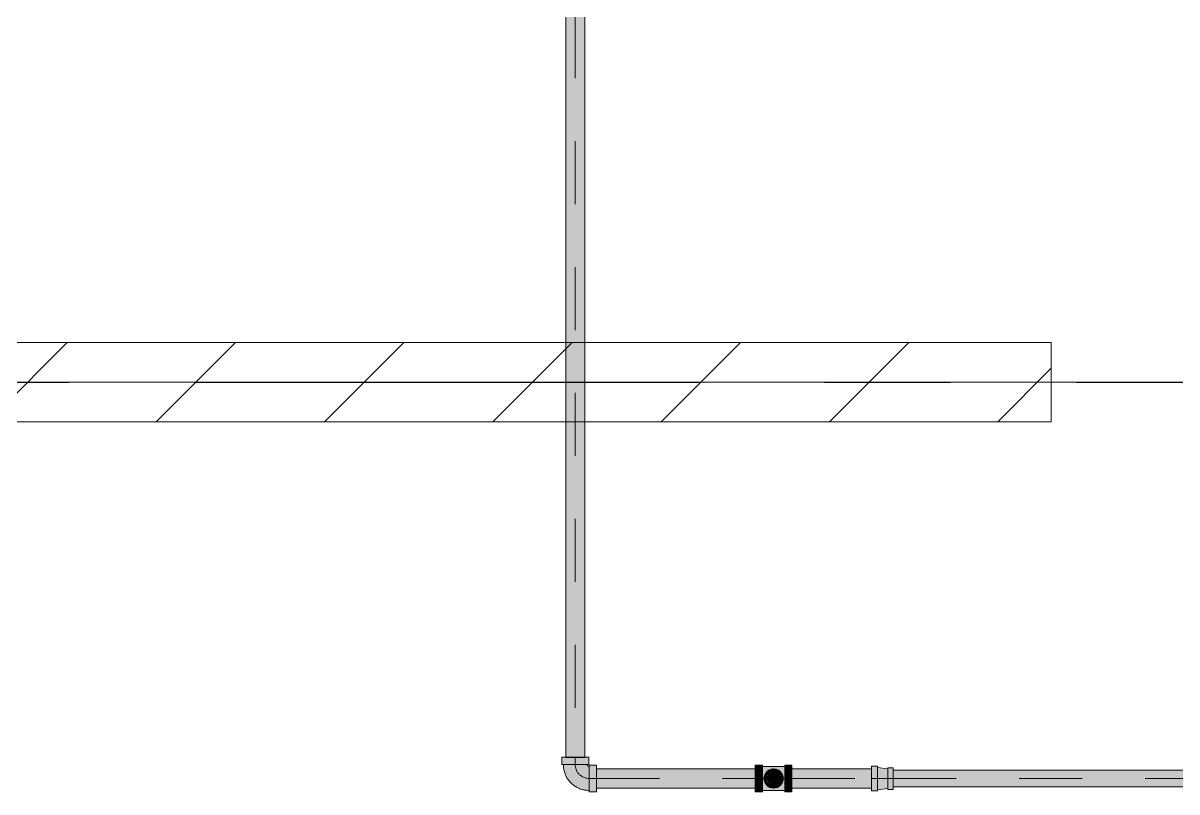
# Model space of a CAD drawing. Header units: millimetres. Extents: x -4000 to 187956, y -58990 to 162485.
# Drawn here: x 29858 to 32766, y 126416 to 128356 of the extents above; entities that cross this region are included whole.
import ezdxf

# ---------------------------------------------------------------- set-up
doc = ezdxf.new("R2010")
doc.units = ezdxf.units.MM
for name, pattern in [('Dash 1_16_', [317.5, 158.75, -158.75]), ('Grid Line', [2222.5, 1270, -317.5, 317.5, -317.5]), ('Grid Line 12_5mm', [2150, 1250, -300, 300, -300])]:
    doc.linetypes.add(name, pattern=pattern)
for name, color, linetype, lineweight in [('A-WALL', 113, 'Continuous', 13), ('A-WALL-PATT', 111, 'Continuous', 13), ('F-SPRN', 3, 'Continuous', 9), ('P-PIPE', 3, 'Continuous', 9), ('P-PIPE-CNTR', 3, 'Continuous', 9), ('S-GRID', 1, 'Continuous', 30)]:
    doc.layers.add(name, color=color, linetype=linetype, lineweight=lineweight)

# ---------------------------------------------------------------- blocks, each defined once
blk = doc.blocks.new('CMF2_NHAXUONG_A_rvt-1-FFS - TANG 1')
at = {"layer": 'A-WALL-PATT', "lineweight": 9}
h = blk.add_hatch(dxfattribs=at)
h.set_pattern_fill('FP_12', color=250, style=0, pattern_type=2)
h.set_pattern_definition([(45, (0, 0), (-212.13203, 212.13203), [])])
h.paths.add_polyline_path([(27766.1, 127349.9), (32449.8, 127349.9), (32449.8, 127549.9), (23549.8, 127549.9), (23549.8, 127349.9), (25498.6, 127349.9)])
at = {"layer": 'A-WALL', "color": 50, "lineweight": 15}
for p, q in [((31225.9, 127549.9), (27550, 127549.9)), ((32449.8, 127549.9), (31274.1, 127549.9)), ((32449.8, 127349.9), (32449.8, 127549.9)), ((23549.8, 127349.9), (31225.9, 127349.9)), ((31274.1, 127349.9), (32449.8, 127349.9))]:
    blk.add_line(p, q, dxfattribs=at)
at = {"layer": 'A-WALL', "color": 35, "lineweight": 15}
for p, q in [((31225.9, 127549.9), (27550, 127549.9)), ((32449.8, 127549.9), (31274.1, 127549.9)), ((32449.8, 127549.9), (32449.8, 127349.9)), ((26949.8, 127349.9), (31225.9, 127349.9)), ((31274.1, 127349.9), (32449.8, 127349.9))]:
    blk.add_line(p, q, dxfattribs=at)
at = {"layer": 'A-WALL', "color": 14, "lineweight": 15}
for p, q in [((31229.1, 127549.9), (31227, 127549.9)), ((31232.9, 127549.9), (31229.6, 127549.9)), ((31237.9, 127549.9), (31233.6, 127549.9)), ((31243.8, 127549.9), (31238.7, 127549.9)), ((31250, 127549.9), (31244.6, 127549.9)), ((31256.2, 127549.9), (31250.8, 127549.9)), ((31262.1, 127549.9), (31257, 127549.9)), ((31267.1, 127549.9), (31262.7, 127549.9)), ((31270.9, 127549.9), (31267.6, 127549.9)), ((31273.3, 127549.9), (31271.2, 127549.9)), ((31226.9, 127349.9), (31229.1, 127349.9)), ((31229.5, 127349.9), (31232.9, 127349.9)), ((31233.5, 127349.9), (31237.9, 127349.9)), ((31238.5, 127349.9), (31243.8, 127349.9)), ((31244.4, 127349.9), (31250, 127349.9)), ((31250.6, 127349.9), (31256.2, 127349.9)), ((31256.8, 127349.9), (31262.1, 127349.9)), ((31262.6, 127349.9), (31267.1, 127349.9)), ((31267.5, 127349.9), (31270.9, 127349.9)), ((31271.1, 127349.9), (31273.3, 127349.9))]:
    blk.add_line(p, q, dxfattribs=at)
at = {"layer": 'A-WALL', "color": 15, "lineweight": 15}
for p, q in [((31229.1, 127549.9), (31227, 127549.9)), ((31232.9, 127549.9), (31229.6, 127549.9)), ((31237.9, 127549.9), (31233.6, 127549.9)), ((31243.8, 127549.9), (31238.7, 127549.9)), ((31250, 127549.9), (31244.6, 127549.9)), ((31256.2, 127549.9), (31250.8, 127549.9)), ((31262.1, 127549.9), (31257, 127549.9)), ((31267.1, 127549.9), (31262.7, 127549.9)), ((31270.9, 127549.9), (31267.6, 127549.9)), ((31273.3, 127549.9), (31271.2, 127549.9)), ((31226.9, 127349.9), (31229.1, 127349.9)), ((31229.5, 127349.9), (31232.9, 127349.9)), ((31233.5, 127349.9), (31237.9, 127349.9)), ((31238.5, 127349.9), (31243.8, 127349.9)), ((31244.4, 127349.9), (31250, 127349.9)), ((31250.6, 127349.9), (31256.2, 127349.9)), ((31256.8, 127349.9), (31262.1, 127349.9)), ((31262.6, 127349.9), (31267.1, 127349.9)), ((31267.5, 127349.9), (31270.9, 127349.9)), ((31271.1, 127349.9), (31273.3, 127349.9))]:
    blk.add_line(p, q, dxfattribs=at)
at = {"layer": 'S-GRID', "linetype": 'Grid Line 12_5mm', "lineweight": 9}
blk.add_line((-824.3, 127450), (183641.1, 127450), dxfattribs=at)
blk = doc.blocks.new('Steel_Elbow_Threaded_HoaPhat - Standard-4784886-FFS - TANG 1')
at = {"layer": 'P-PIPE', "lineweight": 13, "transparency": 33554534}
for points in [[(-35, -23.9), (-35, 33.8), (-53.5, 32.6), (-53.5, -33.8), (-35, -32.6), (-35, -29.3)], [(30, 35), (-30, 35), (-30.7, 30.7), (-35, 30), (-35, -30), (-21.1, -27.9), (-13.6, -25.7), (11, -11), (17.8, -2.1), (27.8, 20.9), (29.1, 27.8)], [(33.8, 53.4), (-33.8, 53.4), (-32.6, 35), (33.8, 35)], [(27.8, 20.9), (27.1, 20.4), (25, 10.1)]]:
    blk.add_hatch(color=1, dxfattribs=at).paths.add_polyline_path(points)
at = {"layer": 'P-PIPE', "color": 20, "lineweight": 13}
for p, q in [((-35, 33.8), (-53.5, 33.8)), ((-53.5, 33.8), (-53.5, -33.8)), ((-53.5, 33.8), (-53.5, 24.2)), ((-35, 30.2), (-35, 33.8)), ((-35, -33.8), (-35, 33.8)), ((-33.8, 53.4), (-33.8, 35)), ((-24.2, 53.4), (-33.8, 53.4)), ((33.8, 53.4), (-33.8, 53.4)), ((-33.8, 35), (33.8, 35)), ((-33.8, 35), (-32.6, 35)), ((-32.6, 35), (-30.2, 35)), ((-28.3, 35), (-23.9, 35)), ((-24.1, 35), (-28.2, 35)), ((-24.1, 35), (-28.2, 35)), ((-17.1, 53.4), (-23.4, 53.4)), ((-23.1, 35), (-16.9, 35)), ((23, 35), (-23, 35)), ((-15, 35), (-23, 35)), ((-8.7, 53.4), (-16.9, 53.4)), ((-16.9, 35), (-8.7, 35)), ((-5.2, 35), (-15, 35)), ((0, 53.4), (-8.7, 53.4)), ((-8.7, 35), (0, 35)), ((0, 35), (-5.2, 35)), ((8.7, 53.4), (0, 53.4)), ((0, 35), (8.7, 35)), ((5.2, 35), (0, 35)), ((15, 35), (5.2, 35)), ((16.9, 53.4), (8.7, 53.4)), ((8.7, 35), (16.9, 35)), ((23, 35), (15, 35)), ((16.9, 35), (23.1, 35)), ((23.4, 53.4), (17.1, 53.4)), ((23.9, 35), (28.3, 35)), ((28.2, 35), (24.1, 35)), ((28.2, 35), (24.1, 35)), ((33.8, 53.4), (24.2, 53.4)), ((30.2, 35), (33.8, 35)), ((33.8, 35), (33.8, 53.4)), ((-53.5, 23.4), (-53.5, 17.1)), ((-53.5, 16.9), (-53.5, 8.7)), ((-53.5, 8.7), (-53.5, 0)), ((-35, 23.9), (-35, 28.3)), ((-35, 28.2), (-35, 24.1)), ((-35, 28.2), (-35, 24.1)), ((-35, 16.9), (-35, 23.1)), ((-35, 23), (-35, -15)), ((-35, 23), (-35, 15)), ((-35, 8.7), (-35, 16.9)), ((-35, 15), (-35, 5.2)), ((-35, 0), (-35, 8.7)), ((-35, 5.2), (-35, 0)), ((-53.5, 0), (-53.5, -8.7)), ((-53.5, -8.7), (-53.5, -16.9)), ((-53.5, -17.1), (-53.5, -23.4)), ((-53.5, -24.2), (-53.5, -33.8)), ((-35, -8.7), (-35, 0)), ((-35, 0), (-35, -5.2)), ((-35, -5.2), (-35, -15)), ((-35, -16.9), (-35, -8.7)), ((-35, -15), (-35, -23)), ((-35, -15), (-35, -23)), ((-35, -23.1), (-35, -16.9)), ((-35, -28.3), (-35, -23.9)), ((-35, -24.1), (-35, -28.2)), ((-35, -24.1), (-35, -28.2)), ((-53.5, -33.8), (-35, -33.8)), ((-35, -33.8), (-35, -30.2))]:
    blk.add_line(p, q, dxfattribs=at)
at = {"layer": 'P-PIPE', "color": 20, "lineweight": 13, "flags": 128}
for points in [[(-30, 35), (-30, 34.8), (-30, 34.6), (-30, 34.4), (-30.1, 34.2), (-30.1, 34), (-30.1, 33.8), (-30.2, 33.6), (-30.3, 33.4), (-30.3, 33.3), (-30.4, 33.1), (-30.5, 32.9), (-30.6, 32.7), (-30.7, 32.5), (-30.8, 32.4), (-30.9, 32.2), (-31, 32), (-31.1, 31.9), (-31.2, 31.7), (-31.4, 31.6), (-31.5, 31.4), (-31.7, 31.3), (-31.8, 31.2), (-32, 31), (-32.1, 30.9), (-32.3, 30.8), (-32.5, 30.7), (-32.7, 30.6), (-32.8, 30.5), (-33, 30.4), (-33.2, 30.3), (-33.4, 30.3), (-33.6, 30.2), (-33.8, 30.2), (-34, 30.1), (-34.2, 30.1), (-34.4, 30), (-34.6, 30), (-34.8, 30), (-35, 30), (-35, 30)], [(-35, -30), (-32.4, -29.9), (-29.8, -29.8), (-27.2, -29.5), (-24.7, -29.2), (-22.1, -28.7), (-19.6, -28.1), (-17.1, -27.5), (-14.6, -26.7), (-12.1, -25.8), (-9.7, -24.9), (-7.3, -23.8), (-5, -22.7), (-2.7, -21.4), (-0.5, -20.1), (1.7, -18.6), (3.8, -17.1), (5.9, -15.5), (7.9, -13.9), (9.8, -12.1), (11.6, -10.3), (13.4, -8.4), (15.1, -6.4), (16.7, -4.4), (18.2, -2.3), (19.7, -0.1), (21.1, 2.1), (22.3, 4.4), (23.5, 6.7), (24.6, 9.1), (25.6, 11.5), (26.5, 13.9), (27.3, 16.4), (28, 18.9), (28.6, 21.4), (29.1, 24), (29.4, 26.5), (29.7, 29.1), (29.9, 31.7), (30, 34.3), (30, 35)]]:
    blk.add_lwpolyline(points, dxfattribs=at)
blk = doc.blocks.new('Sprinkler_Up - DN20-V269-FFS - TANG 1')
at = {"layer": 'F-SPRN', "transparency": 33554534}
for points in [[(-22.2, 0), (-3.9, 0.7), (-1.7, 2.9), (-1.2, 3.5), (-0.6, 4), (0.6, 4), (1.2, 3.5), (1.7, 2.9), (4.6, 0), (22.2, 0), (18, 13.1), (6.9, 21.2), (-6.9, 21.2), (-18, 13.1), (-20.5, 5.2)], [(-6.9, -21.2), (6.9, -21.2), (18, -13.1), (22.2, 0), (3.9, -0.7), (1.7, -2.9), (1.2, -3.5), (0.6, -4), (-0.6, -4), (-1.2, -3.5), (-1.7, -2.9), (-4.6, 0), (-22.2, 0), (-18, -13.1), (-12.4, -17.1)], [(0, -16.7), (4.3, -16.1), (11.8, -11.8), (16.1, -4.3), (16.1, 4.3), (11.7, 11.9), (8.3, 14.4), (0, 16.7), (-4.3, 16.1), (-11.8, 11.8), (-16.1, 4.3), (-16.1, -4.3), (-11.8, -11.8), (-8.3, -14.4)], [(0, -15.6), (7.8, -13.5), (13.5, -7.8), (15.1, -4), (15.1, 4), (13.5, 7.8), (7.8, 13.5), (0, 15.6), (-9.9, 11.9), (-11, 11), (-15.1, 4), (-15.1, -4), (-11, -11), (-7.8, -13.5)], [(-10.9, -5.5), (-10.9, 5.4), (-14.5, 5.4), (-14.5, -5.5)], [(-7.7, -5.5), (-7.7, 5.4), (-10.9, 5.4), (-10.9, -5.5)], [(0, -5.5), (0, 5.4), (-7.7, 5.4), (-7.7, -5.5)], [(0, 0), (5.7, 0), (2.9, 4.9), (-2.9, 4.9), (-5.7, 0)], [(2.9, -4.9), (5.7, 0), (-5.7, 0), (-2.9, -4.9)], [(-4.6, 0), (4.6, 0), (0, 4.6)], [(0, -4.6), (4.6, 0), (-4.6, 0)], [(0, -2.6), (1.3, 0), (-1.8, 0)], [(-1.3, 0), (1.8, 0), (0, 2.6)], [(7.7, -5.5), (7.7, 5.4), (0, 5.4), (0, -5.5)], [(10.9, -5.5), (10.9, 5.4), (7.7, 5.4), (7.7, -5.5)], [(14.5, -5.5), (14.5, 5.4), (10.9, 5.4), (10.9, -5.5)]]:
    blk.add_hatch(color=1, dxfattribs=at).paths.add_polyline_path(points)
at = {"layer": 'F-SPRN', "color": 1}
for p, q in [((-11.5, 5.4), (-14.5, 5.4)), ((-14.5, 5.4), (-11.3, 5.4)), ((-14.5, 5.4), (-14.5, 3.7)), ((-14.5, 3.3), (-14.5, 0)), ((-11.5, 5.4), (-11.5, 4)), ((-10.9, 1.9), (-10.9, 3.6)), ((-10.8, 5.4), (-8, 5.4)), ((-8.1, 5.4), (-10.8, 5.4)), ((-8.1, 5.4), (-8.1, 2.8)), ((-8.1, 2.5), (-8.1, 0.7)), ((-7.7, 4.8), (-7.7, 2.7)), ((-7.7, 4.8), (-7.7, 2.7)), ((-7.7, 2.1), (-7.7, 0.5)), ((-7.7, 2.1), (-7.7, 0.5)), ((-6.7, 5.4), (-4.7, 5.4)), ((-5.8, 3.8), (-5.8, 2.2)), ((-2.1, 0), (-2.1, 0)), ((-2.1, 0), (-2.1, -0.1)), ((0, 2.1), (-0.1, 2.1)), ((2.1, 0), (2.1, 0.1)), ((2.1, 0), (2.1, 0)), ((4.7, 5.4), (6.5, 5.4)), ((7.7, 5.4), (10.8, 5.4)), ((7.7, 5.2), (7.7, 2.7)), ((7.7, 5.2), (7.7, 2.7)), ((7.7, 2.3), (7.7, 0.5)), ((7.7, 2.3), (7.7, 0.5)), ((10.8, 5.4), (8.1, 5.4)), ((8.1, 5.4), (8.1, 2.8)), ((8.1, 2.5), (8.1, 0.4)), ((10.9, 5.4), (14.5, 5.4)), ((10.9, 3.6), (10.9, 0.2)), ((14.5, 5.4), (11.5, 5.4)), ((11.5, 5.4), (11.5, 4)), ((11.5, 3), (11.5, 0.2)), ((14.5, 5.4), (14.5, -5.5)), ((-14.5, -1.3), (-14.5, -3.7)), ((-11.1, -5.5), (-14.5, -5.5)), ((-14.5, -5.5), (-11.5, -5.5)), ((-10.9, -2.6), (-10.9, -1.3)), ((-10.8, -5.5), (-8.1, -5.5)), ((-7.8, -5.5), (-10.8, -5.5)), ((-8.1, -4.2), (-8.1, -5.5)), ((-7.7, -2.7), (-7.7, -4)), ((-7.7, -2.7), (-7.7, -4)), ((-7, -5.5), (-5.8, -5.5)), ((-4.8, -5.5), (-7, -5.5)), ((-5.8, -2.3), (-5.8, -3.8)), ((-2.1, -0.3), (-2, -0.4)), ((-2, -0.4), (-2, -0.5)), ((-2, -0.5), (-2, -0.6)), ((-2, -0.6), (-2, -0.7)), ((-2, -0.7), (-1.9, -0.7)), ((-1.9, -0.7), (-1.9, -0.8)), ((-1.9, -0.8), (-1.9, -0.9)), ((-1.9, -0.9), (-1.8, -1)), ((-1.8, -1), (-1.8, -1.1)), ((-1.8, -1), (-1.8, -1)), ((-1.8, -1.1), (-1.7, -1.2)), ((-1.7, -1.2), (-1.6, -1.3)), ((-1.7, -1.2), (-1.7, -1.2)), ((-1.6, -1.3), (-1.6, -1.4)), ((-1.6, -1.4), (-1.5, -1.4)), ((-1.5, -1.4), (-1.4, -1.5)), ((-1.4, -1.5), (-1.3, -1.6)), ((-1.4, -1.5), (-1.4, -1.5)), ((-1.3, -1.6), (-1.3, -1.7)), ((-1.3, -1.7), (-1.2, -1.7)), ((-1.2, -1.7), (-1.1, -1.7)), ((-1.1, -1.7), (-1.1, -1.8)), ((-1.1, -1.8), (-1, -1.8)), ((-1, -1.8), (-0.9, -1.9)), ((-0.9, -1.9), (-0.8, -1.9)), ((-0.8, -1.9), (-0.7, -2)), ((-0.8, -1.9), (-0.8, -1.9)), ((-0.7, -2), (-0.6, -2)), ((-0.6, -2), (-0.5, -2)), ((-0.5, -2), (-0.4, -2)), ((-0.4, -2), (-0.3, -2.1)), ((-0.4, -2), (-0.4, -2)), ((-0.3, -2.1), (-0.2, -2.1)), ((-0.2, -2.1), (-0.1, -2.1)), ((-0.1, -2.1), (0, -2.1)), ((0, -2.1), (0.1, -2.1)), ((0.1, -2.1), (0.2, -2.1)), ((0.1, -2.1), (0.1, -2.1)), ((0.2, -2.1), (0.3, -2.1)), ((0.3, -2.1), (0.4, -2)), ((0.4, -2), (0.5, -2)), ((0.5, -2), (0.6, -2)), ((0.6, -2), (0.7, -2)), ((0.6, -2), (0.6, -2)), ((0.7, -2), (0.8, -1.9)), ((0.8, -1.9), (0.9, -1.9)), ((0.9, -1.9), (1, -1.8)), ((0.9, -1.9), (0.9, -1.9)), ((1, -1.8), (1.1, -1.8)), ((1.1, -1.8), (1.2, -1.7)), ((1.2, -1.7), (1.3, -1.6)), ((1.2, -1.7), (1.2, -1.7)), ((1.3, -1.6), (1.4, -1.6)), ((1.4, -1.5), (1.5, -1.5)), ((1.4, -1.6), (1.4, -1.5)), ((1.5, -1.4), (1.6, -1.3)), ((1.5, -1.5), (1.5, -1.4)), ((1.6, -1.3), (1.7, -1.2)), ((1.6, -1.3), (1.6, -1.3)), ((1.7, -1.1), (1.8, -1.1)), ((1.7, -1.2), (1.7, -1.1)), ((1.8, -1), (1.9, -0.9)), ((1.8, -1.1), (1.8, -1)), ((1.9, -0.8), (2, -0.7)), ((1.9, -0.8), (1.9, -0.8)), ((1.9, -0.9), (1.9, -0.8)), ((2, -0.4), (2.1, -0.3)), ((2, -0.5), (2, -0.4)), ((2, -0.5), (2, -0.5)), ((2, -0.6), (2, -0.5)), ((2, -0.7), (2, -0.6)), ((2.1, -0.1), (2.1, 0)), ((2.1, -0.2), (2.1, -0.1)), ((2.1, -0.3), (2.1, -0.2)), ((7, -5.5), (4.8, -5.5)), ((5.8, -2.2), (5.8, -3.8)), ((5.8, -5.5), (7, -5.5)), ((7.7, -0.5), (7.7, -2.3)), ((7.7, -0.5), (7.7, -2.3)), ((7.7, -2.7), (7.7, -5.4)), ((7.7, -2.7), (7.7, -5.4)), ((10.8, -5.5), (7.7, -5.5)), ((8.1, -0.4), (8.1, -2.5)), ((8.1, -2.8), (8.1, -5.5)), ((8.1, -5.5), (10.8, -5.5)), ((10.9, -0.2), (10.9, -3.6)), ((14.5, -5.5), (10.9, -5.5)), ((11.5, -0.2), (11.5, -3)), ((11.5, -4), (11.5, -5.5)), ((11.5, -5.5), (14.5, -5.5))]:
    blk.add_line(p, q, dxfattribs=at)
at = {"layer": 'F-SPRN', "color": 1, "flags": 128}
for points in [[(-0.6, 2), (-0.7, 2), (-0.8, 1.9), (-0.9, 1.9), (-0.9, 1.9), (-1, 1.8), (-1.1, 1.8), (-1.2, 1.7), (-1.2, 1.7), (-1.3, 1.6), (-1.4, 1.6), (-1.4, 1.5), (-1.5, 1.5), (-1.5, 1.4), (-1.6, 1.3), (-1.6, 1.3), (-1.7, 1.2), (-1.7, 1.1), (-1.8, 1.1), (-1.8, 1), (-1.9, 0.9), (-1.9, 0.8), (-1.9, 0.8), (-2, 0.7), (-2, 0.6), (-2, 0.5), (-2, 0.5), (-2, 0.4), (-2.1, 0.3), (-2.1, 0.2), (-2.1, 0.1), (-2.1, 0)], [(-0.5, 2), (-0.6, 2), (-0.6, 2)], [(-0.1, 2.1), (-0.1, 2.1), (-0.2, 2.1), (-0.3, 2.1), (-0.4, 2), (-0.5, 2)], [(2.1, 0.1), (2.1, 0.2), (2.1, 0.2), (2.1, 0.3), (2, 0.4), (2, 0.5), (2, 0.6), (2, 0.7), (1.9, 0.7), (1.9, 0.8), (1.9, 0.9), (1.8, 1), (1.8, 1), (1.8, 1.1), (1.7, 1.2), (1.7, 1.2), (1.6, 1.3), (1.6, 1.4), (1.5, 1.4), (1.4, 1.5), (1.4, 1.5), (1.3, 1.6), (1.3, 1.7), (1.2, 1.7), (1.1, 1.7), (1.1, 1.8), (1, 1.8), (0.9, 1.9), (0.8, 1.9), (0.8, 1.9), (0.7, 2), (0.6, 2), (0.5, 2), (0.4, 2), (0.4, 2), (0.3, 2.1), (0.2, 2.1), (0.1, 2.1), (0, 2.1)], [(-2.1, -0.1), (-2.1, -0.2), (-2.1, -0.2), (-2.1, -0.3)]]:
    blk.add_lwpolyline(points, dxfattribs=at)
at = {"layer": 'F-SPRN', "color": 1}
for radius, start, end in [(22.2, 360, 180), (21.9, 165.6773, 179.2615), (21.9, 144.7698, 164.8151), (21.9, 126.6942, 143.2701), (16.7, 167.6802, 180), (16.7, 167.6802, 180), (16.7, 162.1178, 165), (16.7, 162.1178, 165), (16.7, 155.3879, 162.1178), (16.7, 155.3879, 162.1178), (15.6, 166.4265, 180), (15.6, 166.4265, 180), (15.6, 150.9409, 165), (15.6, 159.6139, 165), (16.7, 136.7213, 149.931), (16.7, 136.7213, 149.931), (15.6, 150.9409, 156.3845), (15.6, 138.4214, 150), (15.6, 138.4214, 150), (21.9, 108.2621, 125.7507), (16.7, 134.4938, 135), (16.7, 134.4938, 135), (15.6, 129.9005, 135), (15.6, 129.9005, 135), (16.7, 121.4181, 130.5751), (16.7, 121.4181, 130.5751), (15.6, 120.5262, 126.205), (15.6, 120.5262, 126.205), (16.7, 106.5995, 120), (16.7, 106.5995, 120), (15.6, 114.4363, 119.9813), (15.6, 114.4363, 119.9813), (21.9, 99.348, 107.901), (4.63, 155.7832, 180), (4.63, 155.7832, 180), (16.7, 96.4143, 105), (16.7, 96.4143, 105), (4.63, 109.0192, 138.2703), (4.63, 109.0192, 138.2703), (21.9, 90.145, 98.8503), (15.6, 95.5762, 100.6843), (15.6, 95.5762, 100.6843), (2.56, 109.0192, 168.8278), (2.56, 109.0192, 168.8278), (2.04, 109.0192, 180), (16.7, 83.0684, 90), (16.7, 83.0684, 90), (4.63, 17.9592, 90), (4.63, 17.9592, 90), (3.81, 57.0577, 90), (2.56, 14.5599, 90), (2.56, 14.5599, 90), (2.04, 10.4703, 90), (21.9, 72.5583, 89.4624), (15.6, 75.573, 80.5892), (15.6, 75.573, 80.5892), (3.81, 16.1605, 43.8358), (15.6, 67.5614, 74.5481), (15.6, 67.5614, 74.5481), (16.7, 60, 75), (16.7, 60, 75), (15.6, 60.0187, 65.5637), (15.6, 60.0187, 65.5637), (21.9, 54.2493, 71.7379), (15.6, 53.795, 60), (15.6, 53.795, 60), (16.7, 49.4249, 58.5819), (16.7, 49.4249, 58.5819), (15.6, 45, 50.0995), (15.6, 45, 50.0995), (16.7, 45, 45.5062), (16.7, 45, 45.5062), (15.6, 30, 41.5786), (15.6, 30, 41.5786), (16.7, 30, 43.2787), (16.7, 30, 43.2787), (21.9, 36.7299, 53.3058), (15.6, 23.6155, 29.5646), (15.6, 15, 29.5646), (15.6, 15, 20.3861), (16.7, 15, 24.6121), (16.7, 15, 24.6121), (15.6, 360, 13.6618), (15.6, 0, 13.6618), (16.7, 360, 12.3198), (16.7, 0, 12.3198), (21.9, 33.2088, 36), (21.9, 15.1849, 33.2088), (21.9, 0.7385, 14.3227), (22.2, 180, 360), (21.9, 180.7385, 194.3227), (21.9, 195.1849, 215.2302), (21.9, 216.7299, 233.3058), (16.7, 180, 192.3198), (16.7, 180, 192.3198), (16.7, 195, 197.8822), (16.7, 195, 197.8822), (16.7, 197.8822, 204.6121), (16.7, 197.8822, 204.6121), (15.6, 181.9082, 193.6618), (15.6, 181.9082, 193.6618), (15.6, 197.3339, 209.5646), (15.6, 197.3339, 209.5646), (16.7, 210.069, 223.2787), (16.7, 210.069, 223.2787), (15.6, 212.5472, 221.5786), (15.6, 212.5472, 221.5786), (21.9, 234.2493, 251.7379), (16.7, 229.4249, 238.5819), (16.7, 229.4249, 238.5819), (15.6, 233.795, 240), (15.6, 233.795, 240), (16.7, 240, 255), (16.7, 240, 255), (15.6, 240.0187, 254.5481), (15.6, 240.0187, 254.5481), (21.9, 252.5583, 269.4624), (4.63, 197.9592, 0), (4.63, 197.9592, 360), (15.6, 255, 267.64), (15.6, 255, 267.64), (3.81, 196.1605, 360), (2.56, 191.1677, 270), (2.56, 191.1677, 270), (2.04, 190.4703, 270), (16.7, 263.0684, 270), (16.7, 263.0684, 270), (2.04, 270, 0), (2.56, 270, 0), (2.56, 270, 360), (21.9, 270.145, 278.8503), (15.6, 275.5762, 280.6843), (15.6, 275.5762, 280.6843), (16.7, 276.4143, 285), (16.7, 276.4143, 285), (21.9, 279.348, 287.901), (16.7, 286.5995, 300), (16.7, 286.5995, 300), (15.6, 294.4363, 299.9813), (15.6, 294.4363, 299.9813), (21.9, 288.2621, 305.7507), (15.6, 300, 313.2078), (15.6, 300, 313.2078), (16.7, 301.4181, 310.5751), (16.7, 301.4181, 310.5751), (15.6, 318.4214, 330), (15.6, 318.4214, 330), (16.7, 316.7213, 330), (16.7, 316.7213, 330), (21.9, 306.6942, 323.2701), (15.6, 330.4354, 345), (15.6, 330.4354, 336.3845), (15.6, 339.6139, 345), (15.6, 346.3382, 360), (15.6, 346.3382, 360), (16.7, 335.3879, 345), (16.7, 335.3879, 345), (16.7, 347.6802, 360), (16.7, 347.6802, 360), (21.9, 324.7698, 344.8151), (21.9, 345.6773, 359.2615)]:
    blk.add_arc((0, 0), radius, start, end, dxfattribs=at)
blk = doc.blocks.new('Steel_Transition_Threaded_HoaPhat - Standard-V273-FFS - TANG 1')
at = {"layer": 'P-PIPE', "lineweight": 13, "transparency": 33554534}
h = blk.add_hatch(color=1, dxfattribs=at)
h.paths.add_polyline_path([(31750, 126427.6), (31755.8, 126428.4), (31761.3, 126430.6), (31765.9, 126434.2), (31769.5, 126438.8), (31771.7, 126444.3), (31772.5, 126450.1), (31771.7, 126455.9), (31769, 126462), (31765.9, 126466), (31761.3, 126469.6), (31755.8, 126471.8), (31750, 126472.6), (31744.2, 126471.8), (31738.8, 126469.6), (31734.1, 126466), (31730.5, 126461.3), (31728.3, 126455.9), (31727.5, 126450.1), (31728.3, 126444.3), (31730.5, 126438.8), (31734.2, 126434.1), (31738.8, 126430.6), (31744.2, 126428.4)])
h.paths.add_polyline_path([(31750, 126430), (31744.8, 126430.7), (31740, 126432.7), (31734.2, 126437.9), (31732.6, 126440), (31730.6, 126444.9), (31729.9, 126450.1), (31730.6, 126455.3), (31734.2, 126462.3), (31735.8, 126464.3), (31740, 126467.5), (31744.8, 126469.5), (31750, 126470.2), (31755.2, 126469.5), (31760.1, 126467.5), (31766, 126462), (31767.4, 126460.1), (31769.4, 126455.3), (31770.1, 126450.1), (31769.4, 126444.9), (31767.4, 126440), (31764.2, 126435.9), (31760.1, 126432.7), (31755.2, 126430.7)])
for points in [[(31729.9, 126450.1), (31733.6, 126450.1), (31735.8, 126458.3), (31741.8, 126464.3), (31750, 126466.5), (31758.2, 126464.3), (31764.2, 126458.3), (31766.4, 126450.1), (31770.1, 126450.1), (31769.4, 126455.3), (31766, 126462), (31764.2, 126464.3), (31760.1, 126467.5), (31755.2, 126469.5), (31750, 126470.2), (31744.8, 126469.5), (31740, 126467.5), (31734.2, 126462.3), (31732.6, 126460.1), (31730.6, 126455.3)], [(31750, 126431.6), (31754.8, 126432.2), (31759.3, 126434.1), (31763.1, 126437), (31766, 126440.8), (31767.9, 126445.3), (31768.5, 126450.1), (31767.9, 126454.9), (31764, 126462), (31763.1, 126463.2), (31759.3, 126466.1), (31754.8, 126468), (31750, 126468.6), (31745.2, 126468), (31740.8, 126466.1), (31734.2, 126459.7), (31734, 126459.3), (31732.1, 126454.9), (31731.5, 126450.1), (31732.1, 126445.3), (31734.2, 126440.5), (31736.9, 126437), (31740.8, 126434.1), (31745.2, 126432.2)], [(31750, 126430), (31755.2, 126430.7), (31760.1, 126432.7), (31764.2, 126435.9), (31767.4, 126440), (31769.4, 126444.9), (31770.1, 126450.1), (31766.4, 126450.1), (31764.2, 126441.9), (31758.2, 126435.9), (31750, 126433.7), (31741.8, 126435.9), (31735.8, 126441.9), (31733.6, 126450.1), (31729.9, 126450.1), (31730.6, 126444.9), (31734.2, 126437.9), (31735.8, 126435.9), (31740, 126432.7), (31744.8, 126430.7)]]:
    blk.add_hatch(color=1, dxfattribs=at).paths.add_polyline_path(points)
at = {"layer": 'P-PIPE', "color": 20, "lineweight": 13}
for radius, start, end in [(22.5, 0, 180), (22.5, 135, 180), (20.1, 150, 162.7449), (18.5, 157.6232, 165), (18.5, 157.6232, 165), (20.1, 142.363, 148.1553), (18.5, 139.7195, 150), (18.5, 139.7195, 150), (22.5, 134.5845, 135), (22.5, 30, 134.5845), (16.4, 158.0319, 163.506), (20.1, 128.8856, 139.8677), (16.4, 141.9681, 150), (18.5, 123.4976, 133.2041), (18.5, 123.4976, 133.2041), (16.4, 133.3918, 135), (20.1, 120, 125.0043), (20.1, 109.6859, 120), (16.4, 121.0738, 126.4537), (18.5, 106.819, 120), (18.5, 106.819, 120), (16.4, 113.4045, 120), (16.4, 107.4657, 111.9681), (20.1, 100.9975, 105), (18.5, 91.4353, 103.2046), (18.5, 91.4353, 103.2046), (16.4, 96.2132, 104.6042), (20.1, 90.5246, 98.5089), (18.5, 78.0986, 90), (18.5, 78.0986, 90), (20.1, 75.0607, 87.9279), (16.4, 66.9681, 75), (18.5, 60, 75), (18.5, 60, 75), (20.1, 54.9957, 75), (18.5, 46.7959, 56.5024), (18.5, 46.7959, 56.5024), (16.4, 45, 46.6082), (20.1, 40.1323, 51.1144), (16.4, 30, 38.0319), (18.5, 30, 40.2805), (18.5, 30, 40.2805), (20.1, 31.8447, 36.5795), (18.5, 15, 22.3768), (18.5, 15, 22.3768), (20.1, 17.2551, 30), (22.5, 0, 30), (22.5, 180, 225), (22.5, 180, 0), (20.1, 166.0499, 180), (20.1, 180, 193.9501), (20.1, 197.2551, 210), (18.5, 166.5939, 180), (18.5, 166.5939, 180), (18.5, 180, 193.4061), (18.5, 180, 193.4061), (18.5, 195, 202.3768), (18.5, 195, 202.3768), (20.1, 211.8447, 217.637), (16.4, 180.8106, 191.4533), (16.4, 168.5467, 175.1607), (18.5, 210, 223.5703), (18.5, 210, 223.5703), (22.5, 225, 225.4155), (16.4, 164.4473, 165), (22.5, 225.4155, 0), (16.4, 195, 195.5527), (20.1, 220.1323, 231.1144), (16.4, 210.6635, 218.0319), (18.5, 226.7959, 236.5024), (18.5, 226.7959, 236.5024), (20.1, 234.9957, 255), (16.4, 230.4733, 236.6389), (18.5, 240, 255), (18.5, 240, 255), (16.4, 240, 246.5955), (16.4, 246.9681, 255), (20.1, 255.0607, 267.9279), (18.5, 258.0986, 270), (18.5, 258.0986, 270), (16.4, 264.1652, 268.506), (20.1, 270.5246, 278.5089), (18.5, 271.4353, 283.2046), (18.5, 271.4353, 283.2046), (16.4, 276.4537, 283.9063), (20.1, 280.9975, 285), (16.4, 287.4657, 291.9681), (18.5, 286.819, 300), (18.5, 286.819, 300), (16.4, 293.4045, 300), (20.1, 289.6859, 305.0043), (18.5, 303.4976, 313.2041), (18.5, 303.4976, 313.2041), (20.1, 308.8856, 328.1553), (18.5, 316.4297, 330), (18.5, 316.4297, 330), (16.4, 338.0319, 342.8691), (16.4, 0, 8.0319), (16.4, 351.9681, 0), (18.5, 337.6232, 345), (18.5, 337.6232, 345), (20.1, 330, 342.7449), (18.5, 0, 13.4061), (18.5, 0, 13.4061), (18.5, 346.5939, 0), (18.5, 346.5939, 0), (20.1, 0, 13.9501), (20.1, 346.0499, 0)]:
    blk.add_arc((31750, 126450.1), radius, start, end, dxfattribs=at)

msp = doc.modelspace()

# ---------------------------------------------------------------- block references
at = {"lineweight": 5}
msp.add_blockref('CMF2_NHAXUONG_A_rvt-1-FFS - TANG 1', (0, 0), dxfattribs=at)

# ---------------------------------------------------------------- next in the draw order: hatches: boundary and pattern name
at = {"layer": 'P-PIPE', "transparency": 33554534}
for points in [[(31243.8, 126503.5), (31250, 126503.5), (31250, 134725.1), (31225.9, 134725.1), (31226.7, 126503.5), (31237.9, 126503.5)], [(31256.2, 126503.5), (31274.1, 126503.5), (31273.3, 134725.1), (31250, 134725.1), (31250, 126503.5)], [(31703.7, 126450.1), (31703.7, 126474.2), (31303.5, 126473.4), (31303.5, 126450.1), (31450.8, 126450.1)], [(31722.1, 126450.1), (31722.1, 126483.9), (31703.7, 126482.7), (31703.7, 126450.1)], [(31777.8, 126450.1), (31777.8, 126480.1), (31722.1, 126479.1), (31722.1, 126450.1), (31728.9, 126450.1), (31730.2, 126457.5), (31734.2, 126464.1), (31739.3, 126468.3), (31746.2, 126470.9), (31753.8, 126470.9), (31760.7, 126468.3), (31767.2, 126462), (31769.8, 126457.5), (31771.2, 126450.1)], [(31750, 126426), (31756.2, 126426.8), (31762.1, 126429.2), (31767.1, 126433), (31770.9, 126438), (31773.3, 126443.8), (31774.1, 126450.1), (31773.3, 126456.3), (31770.9, 126462.1), (31767.1, 126467.1), (31762.1, 126471), (31756.2, 126473.4), (31750, 126474.2), (31743.8, 126473.4), (31737.9, 126471), (31733, 126467.1), (31729.1, 126462.1), (31726.7, 126456.3), (31725.9, 126450.1), (31726.7, 126443.8), (31729.1, 126438), (31734.2, 126432.1), (31737.9, 126429.2), (31743.8, 126426.8)], [(31741.7, 126435.6), (31742.8, 126437.6), (31741.7, 126441.7), (31742.8, 126445.9), (31745.8, 126449), (31757.2, 126454.3), (31758.4, 126458.4), (31757.2, 126462.6), (31755.9, 126464.3), (31750, 126466.8), (31741.7, 126464.6), (31735.5, 126458.4), (31733.3, 126450.1), (31735.5, 126441.7), (31738.2, 126438.3)], [(31750, 126433.4), (31758.4, 126435.6), (31761.8, 126438.3), (31766.1, 126445.8), (31766.1, 126454.4), (31761.7, 126462), (31758.4, 126464.6), (31750, 126466.8), (31745.7, 126466.2), (31738.2, 126461.9), (31733.9, 126454.4), (31734.2, 126445.2), (31738.2, 126438.3), (31741.7, 126435.6)], [(31777.8, 126450.1), (31796.2, 126450.1), (31796.2, 126483.9), (31777.8, 126482.7), (31777.8, 126458.8)], [(31996.6, 126450.1), (31996.6, 126474.2), (31796.2, 126473.4), (31796.2, 126450.1), (31875.9, 126450.1)], [(31996.6, 126419.3), (32011.5, 126420.3), (32011.5, 126480.9), (31996.6, 126479.8), (31996.6, 126420.3)], [(32011.5, 126422), (32037.9, 126426.2), (32037.9, 126474.9), (32011.5, 126477.2), (32011.5, 126423)], [(32037.9, 126422.7), (32051.2, 126423.7), (32051.2, 126477.4), (32037.9, 126476.5), (32037.9, 126423.7)], [(32051.2, 126450.1), (34206.4, 126450.1), (34206.4, 126471.2), (32051.2, 126470.5), (32051.2, 126455.5)], [(31450.8, 126426), (31703.7, 126426.8), (31703.7, 126450.1), (31303.5, 126450.1), (31303.5, 126426)], [(31703.7, 126416.3), (31722.1, 126417.5), (31722.1, 126450.1), (31703.7, 126450.1), (31703.7, 126417.5)], [(31777.8, 126420.1), (31777.8, 126450.1), (31771.2, 126450.1), (31769.8, 126442.6), (31766.1, 126436.4), (31760.7, 126431.8), (31753.8, 126429.3), (31746.2, 126429.3), (31739.3, 126431.8), (31733.9, 126436.4), (31730.2, 126442.6), (31728.9, 126450.1), (31722.1, 126450.1), (31722.1, 126420.1), (31734.2, 126420.1)], [(31777.8, 126416.3), (31796.2, 126417.5), (31796.2, 126450.1), (31777.8, 126450.1), (31777.8, 126417.5)], [(31875.9, 126426), (31996.6, 126426.8), (31996.6, 126450.1), (31796.2, 126450.1), (31796.2, 126426), (31805.1, 126426)], [(34143.4, 126429), (34206.4, 126429.7), (34206.4, 126450.1), (32051.2, 126450.1), (32051.2, 126429), (34001.7, 126429)]]:
    msp.add_hatch(color=1, dxfattribs=at).paths.add_polyline_path(points)

# ---------------------------------------------------------------- next in the draw order: linework, layer by layer
at = {"layer": 'P-PIPE', "color": 20, "lineweight": 13}
for p, q in [((31225.9, 134725.1), (31225.9, 126503.5)), ((31274.1, 126503.5), (31274.1, 134725.1)), ((31225.9, 126503.5), (31232.9, 126503.5)), ((31233.1, 126503.5), (31266.9, 126503.5)), ((31267.1, 126503.5), (31274.1, 126503.5)), ((31703.7, 126474.2), (31303.5, 126474.2)), ((31303.5, 126474.2), (31303.5, 126467.1)), ((31303.5, 126467), (31303.5, 126433.2)), ((31722.1, 126483.9), (31703.7, 126483.9)), ((31703.7, 126483.9), (31703.7, 126474.3)), ((31703.7, 126483.9), (31703.7, 126450.1)), ((31703.7, 126467.1), (31703.7, 126474.2)), ((31703.7, 126473.5), (31703.7, 126467.2)), ((31703.7, 126467), (31703.7, 126458.8)), ((31703.7, 126433.2), (31703.7, 126467)), ((31703.7, 126458.8), (31703.7, 126450.1)), ((31722.1, 126480.3), (31722.1, 126483.9)), ((31722.1, 126450.1), (31722.1, 126483.9)), ((31777.8, 126480.1), (31722.1, 126480.1)), ((31722.1, 126480.1), (31722.1, 126479.1)), ((31722.1, 126480.1), (31722.1, 126458.9)), ((31722.1, 126474), (31722.1, 126479.1)), ((31722.1, 126479.1), (31722.1, 126476.1)), ((31722.1, 126476.1), (31722.1, 126471.3)), ((31722.1, 126467), (31722.1, 126474)), ((31722.1, 126471.3), (31722.1, 126465.1)), ((31722.1, 126458.8), (31722.1, 126467)), ((31722.1, 126465.1), (31722.1, 126458.9)), ((31722.1, 126450.1), (31722.1, 126457.9)), ((31722.1, 126457.9), (31722.1, 126450.1)), ((31722.1, 126457.9), (31722.1, 126450.1)), ((31796.2, 126483.9), (31777.8, 126483.9)), ((31777.8, 126483.9), (31777.8, 126480.3)), ((31777.8, 126483.9), (31777.8, 126450.1)), ((31777.8, 126479.1), (31777.8, 126480.1)), ((31777.8, 126479.1), (31777.8, 126480.1)), ((31777.8, 126479.1), (31777.8, 126474)), ((31777.8, 126476.1), (31777.8, 126479.1)), ((31777.8, 126458.9), (31777.8, 126479.1)), ((31777.8, 126471.3), (31777.8, 126476.1)), ((31777.8, 126474), (31777.8, 126467)), ((31777.8, 126465.1), (31777.8, 126471.3)), ((31777.8, 126467), (31777.8, 126462.1)), ((31777.8, 126462.1), (31777.8, 126465.1)), ((31777.8, 126461.6), (31777.8, 126458.8)), ((31777.8, 126458.9), (31777.8, 126461.6)), ((31777.8, 126457.9), (31777.8, 126450.1)), ((31777.8, 126450.1), (31777.8, 126457.9)), ((31777.8, 126450.1), (31777.8, 126457.9)), ((31796.2, 126482.7), (31796.2, 126483.9)), ((31796.2, 126450.1), (31796.2, 126483.9)), ((31796.2, 126474.3), (31796.2, 126482.7)), ((31996.6, 126474.2), (31796.2, 126474.2)), ((31796.2, 126474.2), (31796.2, 126467.1)), ((31796.2, 126467.2), (31796.2, 126473.5)), ((31796.2, 126462.3), (31796.2, 126467)), ((31796.2, 126467), (31796.2, 126433.2)), ((31796.2, 126458.8), (31796.2, 126462.1)), ((31796.2, 126450.1), (31796.2, 126458.8)), ((32011.5, 126480.9), (31996.6, 126480.9)), ((31996.6, 126480.9), (31996.6, 126419.3)), ((31996.6, 126480.9), (31996.6, 126479.8)), ((31996.6, 126479.8), (31996.6, 126474.4)), ((31996.6, 126472), (31996.6, 126474.2)), ((31996.6, 126473.6), (31996.6, 126471.9)), ((31996.6, 126471.1), (31996.6, 126465.5)), ((31996.6, 126429.2), (31996.6, 126471)), ((31996.6, 126465.5), (31996.6, 126462.3)), ((31996.6, 126462.1), (31996.6, 126458.1)), ((31996.6, 126458.1), (31996.6, 126450.1)), ((32011.5, 126478.4), (32011.5, 126480.9)), ((32011.5, 126419.3), (32011.5, 126480.9)), ((32037.9, 126474.9), (32011.5, 126478.2)), ((32011.5, 126471.9), (32011.5, 126476.8)), ((32011.5, 126465.5), (32011.5, 126471.9)), ((32011.5, 126458.1), (32011.5, 126465.5)), ((32011.5, 126450.1), (32011.5, 126457.4)), ((32051.2, 126477.4), (32037.9, 126477.4)), ((32037.9, 126477.4), (32037.9, 126422.7)), ((32037.9, 126477.4), (32037.9, 126475.1)), ((32037.9, 126473.8), (32037.9, 126469.4)), ((32037.9, 126469.4), (32037.9, 126463.8)), ((32037.9, 126463.8), (32037.9, 126457.2)), ((32037.9, 126456.5), (32037.9, 126450.1)), ((32051.2, 126471.3), (32051.2, 126477.4)), ((32051.2, 126422.7), (32051.2, 126477.4)), ((34206.4, 126471.2), (32051.2, 126471.2)), ((32051.2, 126471.2), (32051.2, 126470.5)), ((32051.2, 126463.8), (32051.2, 126468.4)), ((32051.2, 126468.3), (32051.2, 126431.8)), ((32051.2, 126457.2), (32051.2, 126463.8)), ((32051.2, 126450.1), (32051.2, 126457.2)), ((31303.5, 126433), (31303.5, 126426)), ((31703.7, 126450.1), (31703.7, 126441.3)), ((31703.7, 126450.1), (31703.7, 126416.3)), ((31703.7, 126441.3), (31703.7, 126433.2)), ((31703.7, 126433), (31703.7, 126426.7)), ((31703.7, 126426), (31703.7, 126433)), ((31722.1, 126442.3), (31722.1, 126450.1)), ((31722.1, 126416.3), (31722.1, 126450.1)), ((31722.1, 126450.1), (31722.1, 126442.3)), ((31722.1, 126450.1), (31722.1, 126442.3)), ((31722.1, 126433.2), (31722.1, 126441.3)), ((31722.1, 126441.3), (31722.1, 126435.1)), ((31722.1, 126441.3), (31722.1, 126420.1)), ((31722.1, 126435.1), (31722.1, 126428.9)), ((31722.1, 126426.2), (31722.1, 126433.2)), ((31722.1, 126428.9), (31722.1, 126424.1)), ((31722.1, 126421.1), (31722.1, 126426.2)), ((31777.8, 126450.1), (31777.8, 126442.3)), ((31777.8, 126450.1), (31777.8, 126416.3)), ((31777.8, 126442.3), (31777.8, 126450.1)), ((31777.8, 126442.3), (31777.8, 126450.1)), ((31777.8, 126441.3), (31777.8, 126433.2)), ((31777.8, 126435.1), (31777.8, 126441.3)), ((31777.8, 126435.1), (31777.8, 126441.3)), ((31777.8, 126428.9), (31777.8, 126435.1)), ((31777.8, 126420.1), (31777.8, 126435.1)), ((31777.8, 126433.2), (31777.8, 126426.2)), ((31777.8, 126424.1), (31777.8, 126428.9)), ((31777.8, 126426.2), (31777.8, 126421.1)), ((31796.2, 126441.3), (31796.2, 126450.1)), ((31796.2, 126416.3), (31796.2, 126450.1)), ((31796.2, 126433.2), (31796.2, 126441.3)), ((31796.2, 126426.7), (31796.2, 126433)), ((31796.2, 126433), (31796.2, 126426)), ((31996.6, 126450.1), (31996.6, 126442.1)), ((31996.6, 126442.1), (31996.6, 126434.7)), ((31996.6, 126434.7), (31996.6, 126429.1)), ((31996.6, 126428.3), (31996.6, 126426.6)), ((31996.6, 126426), (31996.6, 126428.1)), ((32011.5, 126442.8), (32011.5, 126450.1)), ((32011.5, 126434.7), (32011.5, 126442.1)), ((32011.5, 126428.3), (32011.5, 126434.7)), ((32011.5, 126423.4), (32011.5, 126428.3)), ((32037.9, 126450.1), (32037.9, 126443.7)), ((32037.9, 126443), (32037.9, 126436.4)), ((32037.9, 126436.4), (32037.9, 126430.7)), ((32037.9, 126430.7), (32037.9, 126426.4)), ((32051.2, 126443), (32051.2, 126450.1)), ((32051.2, 126436.4), (32051.2, 126443)), ((32051.2, 126431.7), (32051.2, 126436.4)), ((32051.2, 126429.7), (32051.2, 126429)), ((32051.2, 126429), (34206.4, 126429)), ((32051.2, 126422.7), (32051.2, 126428.8)), ((31303.5, 126426), (31703.7, 126426)), ((31703.7, 126425.9), (31703.7, 126416.3)), ((31703.7, 126416.3), (31722.1, 126416.3)), ((31722.1, 126424.1), (31722.1, 126421.1)), ((31722.1, 126421.1), (31722.1, 126420.1)), ((31722.1, 126420.1), (31777.8, 126420.1)), ((31722.1, 126416.3), (31722.1, 126419.9)), ((31777.8, 126421.1), (31777.8, 126424.1)), ((31777.8, 126420.1), (31777.8, 126421.1)), ((31777.8, 126419.9), (31777.8, 126416.3)), ((31777.8, 126416.3), (31796.2, 126416.3)), ((31796.2, 126426), (31996.6, 126426)), ((31796.2, 126416.3), (31796.2, 126425.9)), ((31996.6, 126425.7), (31996.6, 126423.4)), ((31996.6, 126423.4), (31996.6, 126419.3)), ((31996.6, 126419.3), (32011.5, 126419.3)), ((32011.5, 126422), (32037.9, 126425.3)), ((32011.5, 126420.3), (32011.5, 126421.8)), ((32011.5, 126419.3), (32011.5, 126420.3)), ((32037.9, 126425.1), (32037.9, 126422.7)), ((32037.9, 126422.7), (32051.2, 126422.7))]:
    msp.add_line(p, q, dxfattribs=at)
for radius, start, end in [(24.1, 60, 180), (24.1, 0, 180), (21.1, 165.7378, 177.7707), (21.1, 159.9275, 165), (21.1, 141.9789, 146.1637), (21.1, 126.9789, 138.6854), (21.1, 111.9789, 125.8689), (21.1, 75, 96.9789), (21.1, 54.1311, 71.1321), (24.1, 30, 60), (21.1, 45, 50.0725), (21.1, 25.3987, 30), (21.1, 15, 20.6512), (21.1, 2.0242, 14.2622), (24.1, 29.5355, 30), (24.1, 0, 29.5355), (24.1, 180, 0), (24.1, 180, 0), (21.1, 182.0242, 194.2622), (21.1, 195, 201.9789), (21.1, 205.3987, 210), (21.1, 213.8363, 218.0211), (21.1, 221.3146, 225), (21.1, 227.2293, 233.0211), (21.1, 234.1311, 240), (21.1, 241.0876, 248.0211), (21.1, 255, 278.0211), (21.1, 279.731, 285), (21.1, 288.8679, 305.8689), (21.1, 309.3488, 321.8404), (21.1, 330, 334.6013), (21.1, 338.0211, 345), (21.1, 345.7378, 357.9758)]:
    msp.add_arc((31750, 126450.1), radius, start, end, dxfattribs=at)
at = {"layer": 'P-PIPE', "color": 1}
for centre, radius, start, end in [((31750, 126450.1), 16.7, 157.579, 164.2722), ((31750, 126450.1), 16.7, 140.6908, 147.6969), ((31750, 126458.4), 8.35, 69.0027, 79.2369), ((31750, 126458.4), 8.35, 46.6998, 60.5692), ((31750, 126458.4), 8.35, 25.3338, 30), ((31750, 126458.4), 8.35, 8.0385, 17.9918), ((31750, 126450.1), 16.7, 32.3031, 45.2846), ((31750, 126450.1), 16.7, 25.0364, 31.0974), ((31750, 126450.1), 16.7, 16.9375, 22.421), ((31750, 126450.1), 16.7, 190.2154, 195.2487), ((31750, 126450.1), 16.7, 231.8726, 237.203), ((31750, 126441.7), 8.35, 172.0327, 181.5407), ((31750, 126441.7), 8.35, 199.9004, 209.0413), ((31750, 126441.7), 8.35, 131.0366, 150), ((31750, 126450.1), 16.7, 246.8976, 251.0986), ((31750, 126441.7), 8.35, 226.6998, 240.5692), ((31750, 126441.7), 8.35, 115.6806, 125.5287), ((31750, 126450.1), 16.7, 254.7154, 259.6727), ((31750, 126441.7), 8.35, 100.6842, 114.0387), ((31750, 126441.7), 8.35, 249.0027, 259.2369), ((31750, 126441.7), 8.35, 90, 100.6842), ((31750, 126450.1), 16.7, 266.0042, 273.5288), ((31750, 126458.4), 8.35, 270, 280.6842), ((31750, 126450.1), 16.7, 284.6882, 289.3082), ((31750, 126458.4), 8.35, 316.3183, 330), ((31750, 126450.1), 16.7, 308.1274, 313.9683), ((31750, 126450.1), 16.7, 314.7154, 320.6908), ((31750, 126450.1), 16.7, 328.9026, 336.686), ((31750, 126450.1), 16.7, 4.3093, 9.8892), ((31750, 126450.1), 16.7, 350.1108, 355.6907)]:
    msp.add_arc(centre, radius, start, end, dxfattribs=at)
at = {"layer": 'P-PIPE-CNTR', "color": 1, "linetype": 'Dash 1_16_'}
for p, q in [((31250, 134725.1), (31250, 126503.5)), ((31250, 134725.1), (31250, 126503.5)), ((31750, 126472.6), (31750, 126475.1)), ((31750, 126471.2), (31750, 126472.6)), ((31750, 126468.6), (31750, 126470.2)), ((31750, 126466.8), (31750, 126468.6)), ((31750, 126463.6), (31750, 126465.2)), ((31750, 126459.8), (31750, 126462)), ((31750, 126455.5), (31750, 126459.1)), ((31303.5, 126450.1), (31703.7, 126450.1)), ((31303.5, 126450.1), (31703.7, 126450.1)), ((31725, 126450.1), (31727.5, 126450.1)), ((31727.8, 126450.1), (31731.5, 126450.1)), ((31736.5, 126450.1), (31742.3, 126450.1)), ((31745.4, 126450.1), (31747.6, 126450.1)), ((31748.7, 126450.1), (31750, 126450.1)), ((31750, 126452.6), (31750, 126454.3)), ((31750, 126450.1), (31750, 126452.1)), ((31750, 126448), (31750, 126450.1)), ((31750, 126450.1), (31751.3, 126450.1)), ((31750, 126445.9), (31750, 126447.5)), ((31750, 126441.1), (31750, 126444.6)), ((31750, 126438.1), (31750, 126440.4)), ((31750, 126435), (31750, 126436.5)), ((31750, 126431.6), (31750, 126433.4)), ((31750, 126430), (31750, 126431.6)), ((31750, 126427.6), (31750, 126428.9)), ((31750, 126425.1), (31750, 126427.6)), ((31751.8, 126450.1), (31754.6, 126450.1)), ((31755.7, 126450.1), (31763.5, 126450.1)), ((31766.4, 126450.1), (31767.9, 126450.1)), ((31768.5, 126450.1), (31772.2, 126450.1)), ((31772.5, 126450.1), (31775, 126450.1)), ((31796.2, 126450.1), (31996.6, 126450.1)), ((31796.2, 126450.1), (31996.6, 126450.1)), ((32051.2, 126450.1), (34206.4, 126450.1)), ((32051.2, 126450.1), (34206.4, 126450.1))]:
    msp.add_line(p, q, dxfattribs=at)
at = {"layer": 'P-PIPE-CNTR', "color": 20, "lineweight": 13}
for p, q in [((31250, 126503.5), (31250, 126485.1)), ((31285, 126450.1), (31303.5, 126450.1)), ((31725.9, 126450.1), (31703.7, 126450.1)), ((31731.5, 126450.1), (31729.9, 126450.1)), ((31742.3, 126450.1), (31737.2, 126450.1)), ((31747.6, 126450.1), (31745.4, 126450.1)), ((31750, 126450.1), (31748.7, 126450.1)), ((31751.3, 126450.1), (31750, 126450.1)), ((31754, 126450.1), (31751.8, 126450.1)), ((31756.9, 126450.1), (31755.7, 126450.1)), ((31760, 126450.1), (31757.7, 126450.1)), ((31762.8, 126450.1), (31760.9, 126450.1)), ((31770.1, 126450.1), (31768.5, 126450.1)), ((31774.1, 126450.1), (31772.5, 126450.1)), ((31796.2, 126450.1), (31774.1, 126450.1)), ((31996.6, 126450.1), (32051.2, 126450.1))]:
    msp.add_line(p, q, dxfattribs=at)
for start, end in [(180, 189.3877), (189.7898, 210), (213.1923, 224.3934), (226.9392, 257.0021), (258.6842, 270)]:
    msp.add_arc((31285, 126485.1), 35, start, end, dxfattribs=at)
at = {"layer": 'S-GRID', "linetype": 'Grid Line'}
msp.add_line((-824.3, 127450), (183641.1, 127450), dxfattribs=at)

# ---------------------------------------------------------------- next in the draw order: block references
at = {"layer": 'F-SPRN', "color": 1}
msp.add_blockref('Sprinkler_Up - DN20-V269-FFS - TANG 1', (31750, 126450.1), dxfattribs=at)
at = {"layer": 'P-PIPE', "color": 20, "lineweight": 13, "rotation": 270}
msp.add_blockref('Steel_Elbow_Threaded_HoaPhat - Standard-4784886-FFS - TANG 1', (31250, 126450.1), dxfattribs=at)
at = {"layer": 'P-PIPE', "color": 20, "lineweight": 13}
msp.add_blockref('Steel_Transition_Threaded_HoaPhat - Standard-V273-FFS - TANG 1', (0, 0), dxfattribs=at)

doc.saveas('drawing.dxf')
